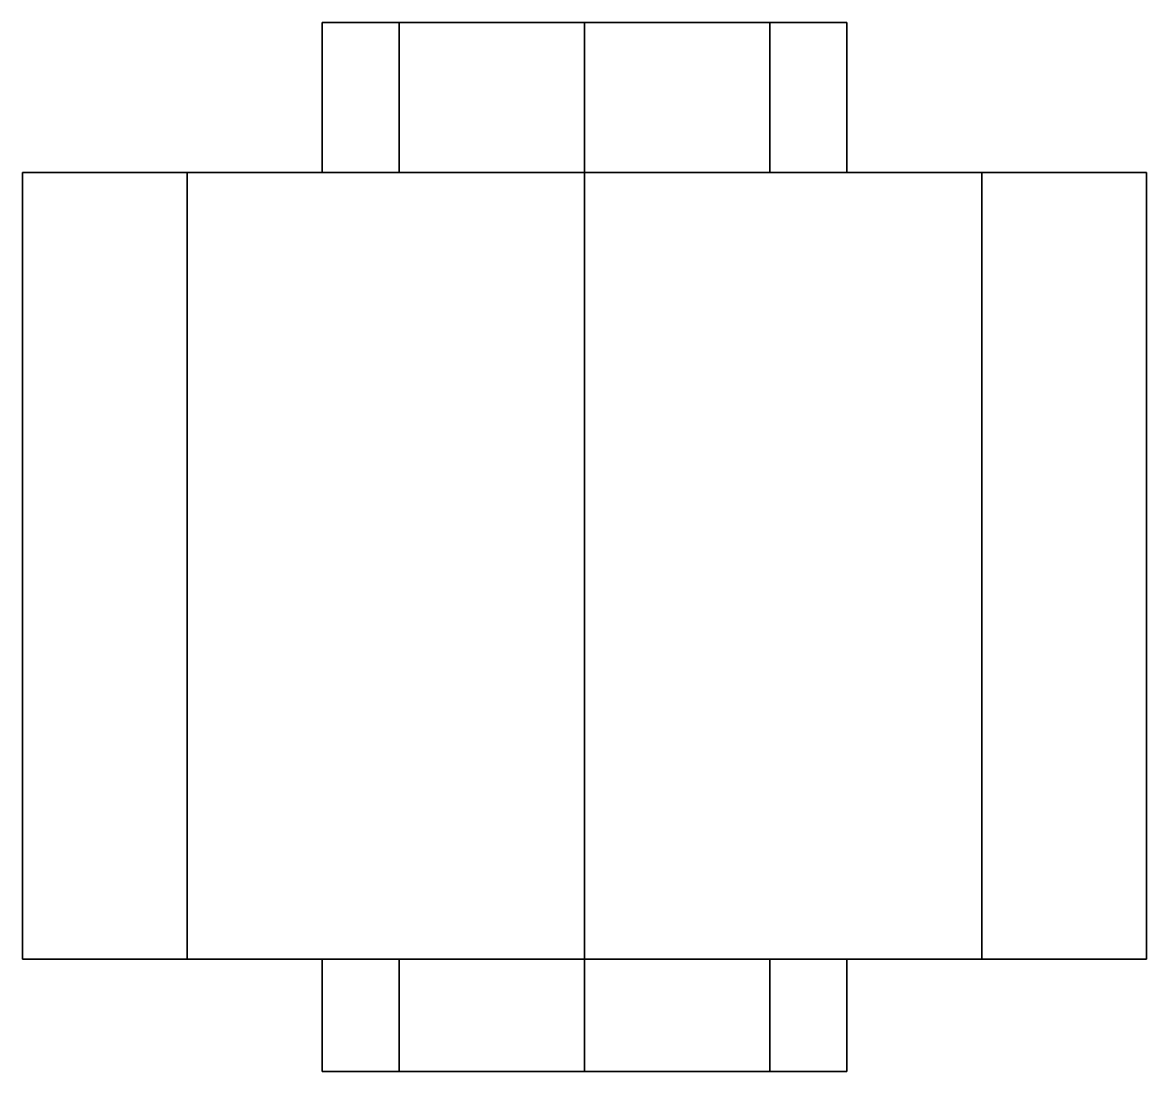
# Model space of a CAD drawing. Header units: millimetres. Extents: x -6.9 to 6.9, y -4.4 to 12.3.
# Drawn here: x -0.15 to 0.15, y 4.15 to 4.43 of the extents above; entities that cross this region are included whole.
import ezdxf

# ---------------------------------------------------------------- set-up
doc = ezdxf.new("R2010")
doc.units = ezdxf.units.MM
doc.layers.add('propeller', color=1, linetype='Continuous')

msp = doc.modelspace()

# ---------------------------------------------------------------- linework, layer by layer
at = {"layer": 'propeller'}
for points in [[(-0.0495, 4.43, 0.0395), (-0.07, 4.43, -0.01), (-0.07, 4.39, -0.01), (-0.0495, 4.39, 0.0395)], [(-0.07, 4.43, -0.01), (-0.0495, 4.43, -0.0595), (-0.0495, 4.39, -0.0595), (-0.07, 4.39, -0.01)], [(0.0495, 4.43, 0.0395), (-0.07, 4.43, -0.01), (-0.0495, 4.43, 0.0395), (0, 4.43, 0.06)], [(0.07, 4.43, -0.01), (-0.0495, 4.43, -0.0595), (-0.07, 4.43, -0.01), (0.0495, 4.43, 0.0395)], [(0, 4.43, 0.06), (-0.0495, 4.43, 0.0395), (-0.0495, 4.39, 0.0395), (0, 4.39, 0.06)], [(-0.0495, 4.43, -0.0595), (0, 4.43, -0.08), (0, 4.39, -0.08), (-0.0495, 4.39, -0.0595)], [(0.0495, 4.43, -0.0595), (0, 4.43, -0.08), (-0.0495, 4.43, -0.0595), (0.07, 4.43, -0.01)], [(0.0495, 4.43, 0.0395), (0, 4.43, 0.06), (0, 4.39, 0.06), (0.0495, 4.39, 0.0395)], [(0, 4.43, -0.08), (0.0495, 4.43, -0.0595), (0.0495, 4.39, -0.0595), (0, 4.39, -0.08)], [(0.07, 4.43, -0.01), (0.0495, 4.43, 0.0395), (0.0495, 4.39, 0.0395), (0.07, 4.39, -0.01)], [(0.0495, 4.43, -0.0595), (0.07, 4.43, -0.01), (0.07, 4.39, -0.01), (0.0495, 4.39, -0.0595)], [(-0.10607, 4.39, 0.09607), (-0.15, 4.39, -0.01), (-0.15, 4.18, -0.01), (-0.10607, 4.18, 0.09607)], [(-0.15, 4.39, -0.01), (-0.10607, 4.39, -0.11607), (-0.10607, 4.18, -0.11607), (-0.15, 4.18, -0.01)], [(-0.0495, 4.39, 0.0395), (-0.07, 4.39, -0.01), (-0.15, 4.39, -0.01), (-0.10607, 4.39, 0.09607)], [(-0.07, 4.39, -0.01), (-0.0495, 4.39, -0.0595), (-0.10607, 4.39, -0.11607), (-0.15, 4.39, -0.01)], [(0, 4.39, 0.14), (-0.10607, 4.39, 0.09607), (-0.10607, 4.18, 0.09607), (0, 4.18, 0.14)], [(-0.10607, 4.39, -0.11607), (0, 4.39, -0.16), (0, 4.18, -0.16), (-0.10607, 4.18, -0.11607)], [(0, 4.39, 0.06), (-0.0495, 4.39, 0.0395), (-0.10607, 4.39, 0.09607), (0, 4.39, 0.14)], [(-0.0495, 4.39, -0.0595), (0, 4.39, -0.08), (0, 4.39, -0.16), (-0.10607, 4.39, -0.11607)], [(0.10607, 4.39, 0.09607), (0, 4.39, 0.14), (0, 4.18, 0.14), (0.10607, 4.18, 0.09607)], [(0, 4.39, -0.16), (0.10607, 4.39, -0.11607), (0.10607, 4.18, -0.11607), (0, 4.18, -0.16)], [(0, 4.39, -0.08), (0.0495, 4.39, -0.0595), (0.10607, 4.39, -0.11607), (0, 4.39, -0.16)], [(0.0495, 4.39, 0.0395), (0, 4.39, 0.06), (0, 4.39, 0.14), (0.10607, 4.39, 0.09607)], [(0.0495, 4.39, -0.0595), (0.07, 4.39, -0.01), (0.15, 4.39, -0.01), (0.10607, 4.39, -0.11607)], [(0.07, 4.39, -0.01), (0.0495, 4.39, 0.0395), (0.10607, 4.39, 0.09607), (0.15, 4.39, -0.01)], [(0.15, 4.39, -0.01), (0.10607, 4.39, 0.09607), (0.10607, 4.18, 0.09607), (0.15, 4.18, -0.01)], [(0.10607, 4.39, -0.11607), (0.15, 4.39, -0.01), (0.15, 4.18, -0.01), (0.10607, 4.18, -0.11607)], [(-0.0495, 4.18, 0.0395), (-0.07, 4.18, -0.01), (-0.07, 4.15, -0.01), (-0.0495, 4.15, 0.0395)], [(-0.07, 4.18, -0.01), (-0.0495, 4.18, -0.0595), (-0.0495, 4.15, -0.0595), (-0.07, 4.15, -0.01)], [(0, 4.18, 0.06), (-0.0495, 4.18, 0.0395), (-0.0495, 4.15, 0.0395), (0, 4.15, 0.06)], [(-0.0495, 4.18, -0.0595), (0, 4.18, -0.08), (0, 4.15, -0.08), (-0.0495, 4.15, -0.0595)], [(0.0495, 4.18, 0.0395), (0, 4.18, 0.06), (0, 4.15, 0.06), (0.0495, 4.15, 0.0395)], [(0, 4.18, -0.08), (0.0495, 4.18, -0.0595), (0.0495, 4.15, -0.0595), (0, 4.15, -0.08)], [(0.07, 4.18, -0.01), (0.0495, 4.18, 0.0395), (0.0495, 4.15, 0.0395), (0.07, 4.15, -0.01)], [(0.0495, 4.18, -0.0595), (0.07, 4.18, -0.01), (0.07, 4.15, -0.01), (0.0495, 4.15, -0.0595)]]:
    msp.add_3dface(points, dxfattribs=at)

doc.saveas('drawing.dxf')
